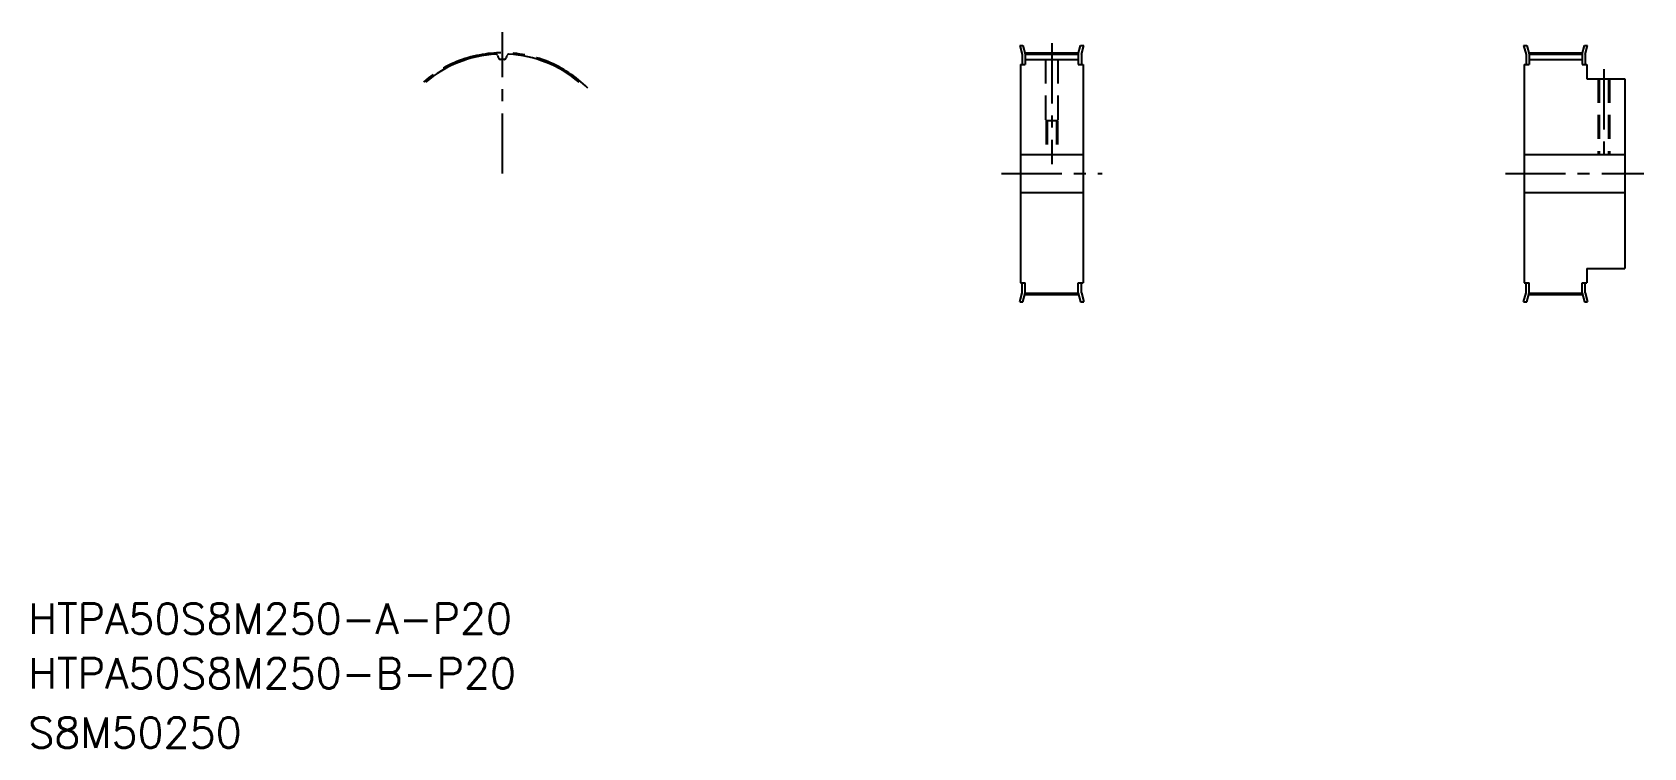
# Model space of a CAD drawing. Extents: x 42 to 892, y 40 to 417.
import ezdxf

# ---------------------------------------------------------------- set-up
doc = ezdxf.new("R2010")
doc.units = 0
doc.linetypes.add('CENTER', pattern=[50.8, 31.75, -6.35, 6.35, -6.35])
doc.linetypes.add('DASHED', pattern=[19.05, 12.7, -6.35])
doc.layers.get('0').update_dxf_attribs({"linetype": 'CONTINUOUS'})
doc.layers.add('CENTER', color=1, linetype='CENTER')
doc.styles.get("Standard").update_dxf_attribs({"font": 'txt', "bigfont": 'BIGFONT'})

msp = doc.modelspace()

# ---------------------------------------------------------------- linework, layer by layer
at = {"color": 7, "linetype": 'CONTINUOUS'}
for p, q in [((562.82, 410.02), (564.09, 405.28)), ((562.82, 410.02), (564.48, 410.02)), ((564.48, 410.02), (565.69, 405.49)), ((593.69, 405.49), (594.91, 410.02)), ((594.91, 410.02), (596.56, 410.02)), ((595.29, 405.28), (596.56, 410.02)), ((828.51, 410.02), (829.78, 405.28)), ((828.51, 410.02), (830.17, 410.02)), ((830.17, 410.02), (831.38, 405.49)), ((859.38, 405.49), (860.59, 410.02)), ((860.59, 410.02), (862.25, 410.02)), ((860.98, 405.28), (862.25, 410.02)), ((563.19, 400.02), (563.19, 285.02)), ((563.19, 400.02), (565.69, 400.02)), ((564.09, 405.28), (564.09, 400.02)), ((565.69, 405.49), (593.69, 405.49)), ((565.69, 405.49), (565.69, 400.02)), ((565.69, 402.66), (593.69, 402.66)), ((593.69, 405.49), (593.69, 400.02)), ((593.69, 400.02), (596.19, 400.02)), ((595.29, 405.28), (595.29, 400.02)), ((596.19, 400.02), (596.19, 285.02)), ((828.88, 400.02), (828.88, 285.02)), ((828.88, 400.02), (831.38, 400.02)), ((829.78, 405.28), (829.78, 400.02)), ((831.38, 405.49), (859.38, 405.49)), ((831.38, 405.49), (831.38, 400.02)), ((831.38, 402.66), (859.38, 402.66)), ((859.38, 405.49), (859.38, 400.02)), ((859.38, 400.02), (861.88, 400.02)), ((860.98, 405.28), (860.98, 400.02)), ((861.88, 400.02), (861.88, 392.52)), ((861.88, 392.52), (881.88, 392.52)), ((881.88, 392.52), (881.88, 292.52)), ((828.88, 371.27), (828.88, 371.27)), ((563.19, 352.52), (596.19, 352.52)), ((828.88, 352.52), (881.88, 352.52)), ((828.88, 342.52), (828.88, 342.52)), ((563.19, 332.52), (596.19, 332.52)), ((828.88, 332.52), (881.88, 332.52)), ((861.88, 292.52), (881.88, 292.52)), ((861.88, 292.52), (861.88, 285.02)), ((563.19, 285.02), (565.69, 285.02)), ((564.09, 279.75), (564.09, 285.02)), ((565.69, 279.54), (565.69, 285.02)), ((593.69, 285.02), (596.19, 285.02)), ((593.69, 279.54), (593.69, 285.02)), ((595.29, 279.75), (595.29, 285.02)), ((828.88, 285.02), (831.38, 285.02)), ((829.78, 279.75), (829.78, 285.02)), ((831.38, 279.54), (831.38, 285.02)), ((859.38, 279.54), (859.38, 285.02)), ((859.38, 285.02), (861.88, 285.02)), ((860.98, 279.75), (860.98, 285.02)), ((562.82, 275.02), (564.09, 279.75)), ((562.82, 275.02), (564.48, 275.02)), ((564.48, 275.02), (565.69, 279.54)), ((565.69, 279.54), (593.69, 279.54)), ((593.69, 279.54), (594.91, 275.02)), ((594.91, 275.02), (596.56, 275.02)), ((595.29, 279.75), (596.56, 275.02)), ((828.51, 275.02), (829.78, 279.75)), ((828.51, 275.02), (830.17, 275.02)), ((830.17, 275.02), (831.38, 279.54)), ((831.38, 279.54), (859.38, 279.54)), ((859.38, 279.54), (860.59, 275.02)), ((860.59, 275.02), (862.25, 275.02)), ((860.98, 279.75), (862.25, 275.02))]:
    msp.add_line(p, q, dxfattribs=at)
at = {"color": 3, "linetype": 'DASHED'}
for p, q in [((576.44, 402.66), (576.44, 370.52)), ((582.94, 402.66), (582.94, 370.52)), ((867.88, 392.52), (867.88, 352.52)), ((868.42, 392.52), (868.42, 352.52)), ((873.34, 392.52), (873.34, 352.52)), ((873.88, 392.52), (873.88, 352.52)), ((576.44, 370.52), (582.94, 370.52)), ((576.69, 370.52), (576.69, 352.52)), ((577.23, 370.52), (577.23, 352.52)), ((582.15, 370.52), (582.15, 352.52)), ((582.69, 370.52), (582.69, 352.52))]:
    msp.add_line(p, q, dxfattribs=at)
at = {"color": 7, "linetype": 'CONTINUOUS'}
for centre, radius, start, end in [((289.97, 342.52), 62.97, 93.01147, 130), ((286.7, 404.66), 0.75, 14.05061, 93.01147), ((292.57, 406.13), 5.3, 194.05061, 218.8708), ((288.75, 403.05), 0.4, 218.8708, 271.14985), ((289.97, 342.52), 60.14, 90, 91.14985), ((289.97, 342.52), 60.14, 88.85015, 90), ((291.18, 403.05), 0.4, 268.85015, 321.1292), ((287.37, 406.13), 5.3, 321.1292, 345.94939), ((293.24, 404.66), 0.75, 86.98853, 165.94939), ((289.97, 342.52), 62.97, 50, 86.98853)]:
    msp.add_arc(centre, radius, start, end, dxfattribs=at)
at = {"layer": 'CENTER', "color": 1, "linetype": 'CENTER'}
for p, q in [((289.97, 342.52), (289.97, 417)), ((579.69, 411.18), (579.69, 347.52)), ((565.69, 406.18), (593.69, 406.18)), ((831.38, 406.18), (859.38, 406.18)), ((870.88, 397.52), (870.88, 347.52)), ((553.19, 342.52), (606.19, 342.52)), ((818.88, 342.52), (891.88, 342.52)), ((565.69, 278.86), (593.69, 278.86)), ((831.38, 278.86), (859.38, 278.86))]:
    msp.add_line(p, q, dxfattribs=at)
msp.add_arc((289.97, 342.52), 63.66, 45, 135, dxfattribs=at)

# ---------------------------------------------------------------- texts
at = {"color": 7, "linetype": 'CONTINUOUS'}
for s, p in [('HTPA50S8M250-A-P20', (40, 100)), ('HTPA50S8M250-B-P20', (40, 71.28)), ('S8M50250', (40, 40))]:
    msp.add_text(s, height=16, dxfattribs=at).set_placement(p)

doc.saveas('drawing.dxf')
